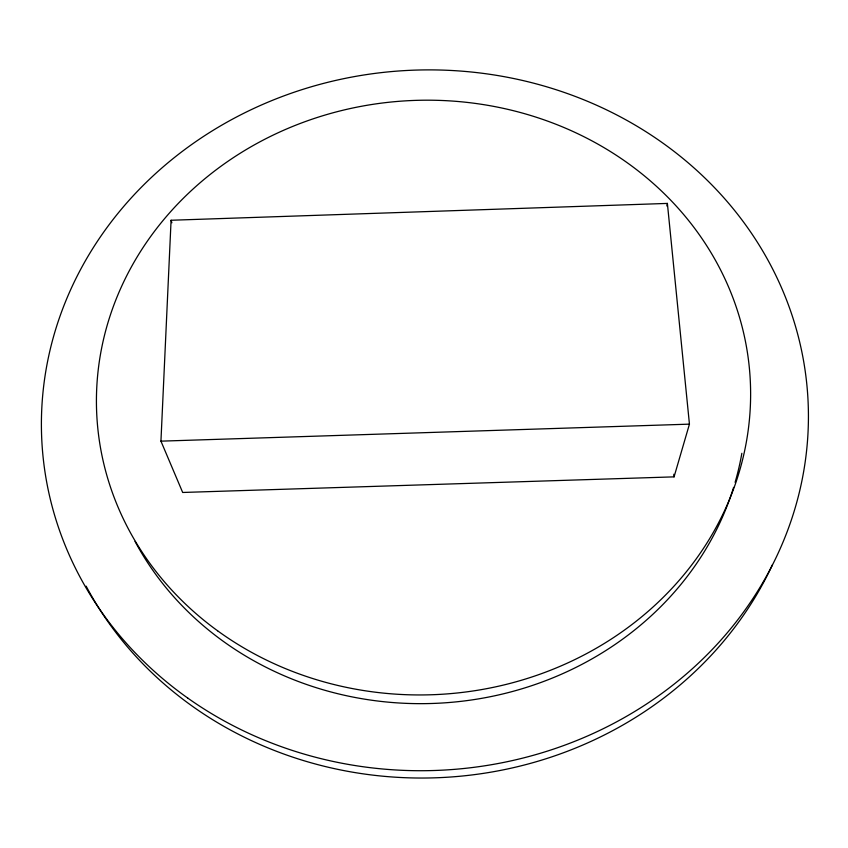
<?xml version="1.0" encoding="UTF-8"?>
<svg xmlns="http://www.w3.org/2000/svg" width="848" height="848" viewBox="0 0 848 848"><rect width="100%" height="100%" fill="white"/><g stroke="black" fill="none" stroke-linecap="round" stroke-linejoin="round"><path stroke-width="1.27" d="M160.94 441.151L171.084 220.257L667.387 203.414L689.445 424.148L674.065 476.862L182.68 492.465L160.94 441.151L689.445 424.148M666.857 205.99L667.387 203.414M171.084 220.257L171.879 222.78M673.81 474.233L674.065 476.862M772.358 564.927A377.265 345.655 -3.5 0 1 434.356 777.839A377.265 345.655 -3.5 0 1 86.146 586.169M741.852 453.298A321.689 293.313 -3.5 0 1 735.11 482.332M733.594 487.377A321.689 293.313 -3.5 0 1 452.397 702.229A321.689 293.313 -3.5 0 1 135.044 541.427M187.737 698.063A383.635 350.288 -3.5 0 0 804.508 466.432A383.635 350.288 -3.5 0 0 282.49 96.407A383.635 350.288 -3.5 0 0 187.737 698.063M217.597 630.795A327.201 297.256 -3.5 0 0 746.579 440.737A327.201 297.256 -3.5 0 0 306.393 121.179A327.201 297.256 -3.5 0 0 217.597 630.795"/></g></svg>
